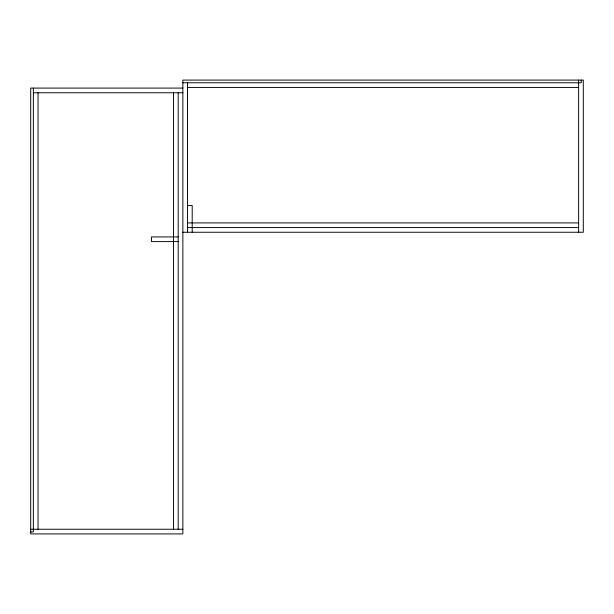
<?xml version="1.0" encoding="UTF-8"?>
<svg xmlns="http://www.w3.org/2000/svg" width="614" height="614" viewBox="0 0 614 614"><rect width="100%" height="100%" fill="white"/><g stroke="black" fill="none" stroke-linecap="round" stroke-linejoin="round"><path stroke-width="0.92" d="M182.865 82.76L581.297 82.76L581.297 80.089M187.539 87.426L578.626 87.426M182.865 88.094L30.7 88.094L30.7 533.911L182.865 533.911L182.865 80.089L583.3 80.089L583.3 232.253L182.865 232.253M33.371 92.768L182.865 92.768M187.539 205.56L192.205 205.56L192.205 232.253M187.539 222.905L578.626 222.905M187.539 227.579L578.626 227.579M178.19 236.927L151.497 236.927L151.497 241.594L178.19 241.594M30.7 529.245L182.865 529.245M30.7 531.908L33.371 531.908L33.371 88.094M578.626 80.089L578.626 232.253M187.539 82.76L187.539 232.253M178.19 92.768L178.19 529.245M173.524 92.768L173.524 529.245M38.045 92.768L38.045 529.245"/></g></svg>
